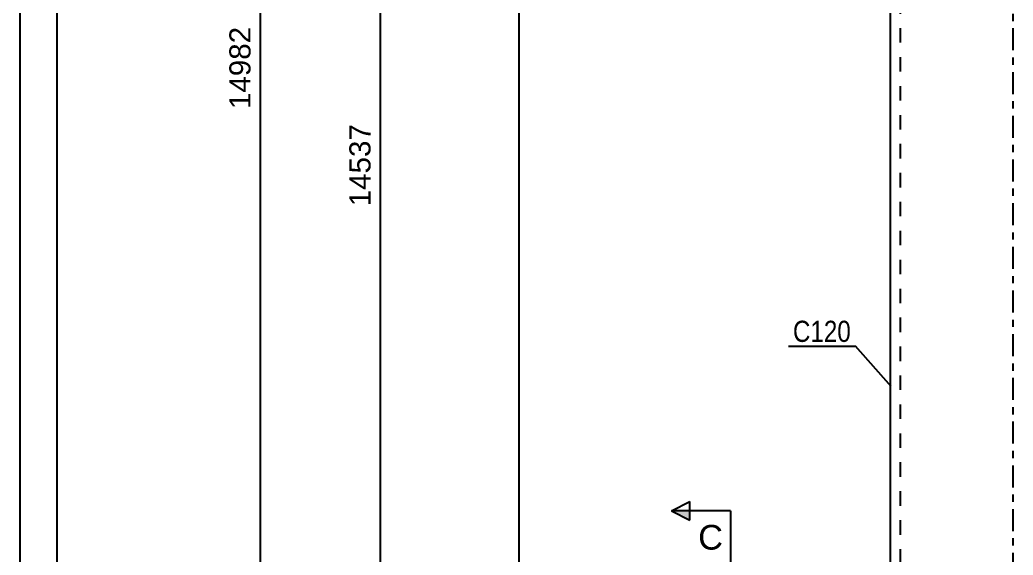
# Model space of a CAD drawing. Header units: millimetres. Extents: x -135 to 706, y -238 to 356.
# Drawn here: x -134.7 to 0, y 91.2 to 163.7 of the extents above; entities that cross this region are included whole.
import ezdxf

# ---------------------------------------------------------------- set-up
doc = ezdxf.new("R2010")
doc.units = ezdxf.units.MM
doc.linetypes.add('DXK_LINE_DOT2', pattern=[3.9198, 1.9599, -1.9599])
doc.linetypes.add('DXK_LINE_DOT3', pattern=[5.9187, 2.979, -0.9799, 0.9799, -0.9799])
doc.styles.add('Arial', font='ARIAL.TTF', dxfattribs={"height": 0.2})
doc.styles.add('Arial Narrow', font='ARIALN.TTF', dxfattribs={"height": 0.2})

# ---------------------------------------------------------------- blocks, each defined once
blk = doc.blocks.new('Unknown-284933639-1134')
at = {"color": 5, "linetype": 'Continuous'}
for p, q in [((-134.66, 355.61), (-134.66, -238.39)), ((-129.66, 350.61), (-129.66, -233.39))]:
    blk.add_line(p, q, dxfattribs=at)
blk = doc.blocks.new('Part-284933639-1248 - 1225')
at = {"color": 7, "linetype": 'DXK_LINE_DOT3'}
blk.add_line((0, 23.43), (0, 297.99), dxfattribs=at)
at = {"color": 7, "linetype": 'DXK_LINE_DOT2'}
blk.add_line((-15.33, 287.99), (-15.33, 23.43), dxfattribs=at)
at = {"color": 2, "linetype": 'Continuous'}
blk.add_line((-16.67, 277.27), (-16.67, 57.28), dxfattribs=at)
blk = doc.blocks.new('StraightDimension-284933639-12200 - 1225')
at = {"color": 7, "linetype": 'Continuous'}
blk.add_line((-85.77, 0), (-85.77, 287.99), dxfattribs=at)
at = {"color": 0}
blk.add_wipeout([(-86.52, 150.15), (-90.72, 150.15), (-90.72, 137.83), (-86.52, 137.83)], dxfattribs=at)
at = {"color": 3, "style": 'Arial'}
blk.add_text('14537', height=2.865, rotation=90.0002, dxfattribs=at).set_placement((-87.12, 138.43))
blk = doc.blocks.new('StraightDimension-284933639-1706 - 1225')
at = {"color": 7, "linetype": 'Continuous'}
for p, q in [((-66.35, 264.74), (-67.55, 267.74)), ((-49.33, 266.24), (-77.39, 266.24)), ((-66.95, 76.98), (-66.95, 266.24)), ((-67.55, 78.48), (-66.35, 75.48)), ((-51, 76.98), (-77.39, 76.98))]:
    blk.add_line(p, q, dxfattribs=at)
at = {"color": 0}
blk.add_wipeout([(-67.7, 175.87), (-71.9, 175.87), (-71.9, 167.35), (-67.7, 167.35)], dxfattribs=at)
at = {"color": 3, "style": 'Arial Narrow'}
blk.add_text('2839', height=2.863, rotation=90.0002, dxfattribs=at).set_placement((-68.3, 167.95))
at = {"color": 0, "linetype": 'Continuous'}
blk.add_wipeout([(-67.65, 266.84), (-67.65, 271.04), (-77.99, 271.04), (-77.99, 266.84)], dxfattribs=at)
at = {"color": 3, "linetype": 'Continuous', "style": 'Arial Narrow'}
blk.add_text('14211', height=2.863, dxfattribs=at).set_placement((-77.39, 267.44))
blk = doc.blocks.new('StraightDimension-284933639-19487 - 1225')
at = {"color": 7, "linetype": 'Continuous'}
blk.add_line((-102.04, -1.67), (-102.04, 315.98), dxfattribs=at)
at = {"color": 0}
blk.add_wipeout([(-102.79, 163.31), (-106.99, 163.31), (-106.99, 151), (-102.79, 151)], dxfattribs=at)
at = {"color": 3, "style": 'Arial'}
blk.add_text('14982', height=2.865, rotation=90.0002, dxfattribs=at).set_placement((-103.39, 151.6))
blk = doc.blocks.new('Mark-284933639-1243 - 1225')
at = {"color": 0}
blk.add_wipeout([(-21.99, 120.07), (-21.99, 123.07), (-29.85, 123.07), (-29.85, 120.07)], dxfattribs=at)
blk.add_wipeout([(-21.99, 120.07), (-21.99, 123.07), (-29.85, 123.07), (-29.85, 120.07)], dxfattribs=at)
at = {"color": 30, "linetype": 'Continuous'}
for p in [(-30.45, 119.47), (-16.53, 114.01)]:
    blk.add_line(p, (-21.39, 119.47), dxfattribs=at)
at = {"color": 3, "style": 'Arial Narrow'}
blk.add_text('C120', height=2.863, dxfattribs=at).set_placement((-29.85, 120.07))
blk = doc.blocks.new('SectionMark-284933639-2040 - 1225')
at = {"linetype": 'Continuous'}
for points in [[(-43.83, 97.19), (-43.83, 95.94), (-46.33, 97.19)], [(-43.83, 38.39), (-43.83, 37.14), (-46.33, 37.14)]]:
    blk.add_hatch(color=6, dxfattribs=at).paths.add_polyline_path(points)
at = {"color": 6, "linetype": 'Continuous'}
for p, q in [((-46.33, 97.19), (-43.83, 98.44)), ((-43.83, 95.94), (-43.83, 98.44)), ((-38.33, 97.19), (-46.33, 97.19)), ((-46.33, 97.19), (-43.83, 95.94)), ((-38.33, 97.19), (-38.33, 89.19)), ((-38.33, 37.14), (-38.33, 45.14)), ((-46.33, 37.14), (-43.83, 38.39)), ((-43.83, 38.39), (-43.83, 35.89)), ((-38.33, 37.14), (-46.33, 37.14)), ((-43.83, 35.89), (-46.33, 37.14))]:
    blk.add_line(p, q, dxfattribs=at)
at = {"color": 0, "linetype": 'Continuous'}
for points in [[(-39.33, 91.94), (-39.33, 95.44), (-42.7, 95.44), (-42.7, 91.94)], [(-39.33, 38.89), (-39.33, 42.39), (-42.7, 42.39), (-42.7, 38.89)]]:
    blk.add_wipeout(points, dxfattribs=at)
at = {"color": 3, "linetype": 'Continuous', "style": 'Arial'}
for p in [(-42.7, 91.94), (-42.7, 38.89)]:
    blk.add_text('C', height=3.34, dxfattribs=at).set_placement(p)

msp = doc.modelspace()

# ---------------------------------------------------------------- block references
for name in ['Unknown-284933639-1134', 'Part-284933639-1248 - 1225']:
    msp.add_blockref(name, (0, 0))

# ---------------------------------------------------------------- next in the draw order: block references
msp.add_blockref('StraightDimension-284933639-12200 - 1225', (0, 0))

# ---------------------------------------------------------------- next in the draw order: block references
msp.add_blockref('StraightDimension-284933639-1706 - 1225', (0, 0))

# ---------------------------------------------------------------- next in the draw order: block references
msp.add_blockref('StraightDimension-284933639-19487 - 1225', (0, 0))

# ---------------------------------------------------------------- next in the draw order: block references
for name in ['Mark-284933639-1243 - 1225', 'SectionMark-284933639-2040 - 1225']:
    msp.add_blockref(name, (0, 0))

doc.saveas('drawing.dxf')
